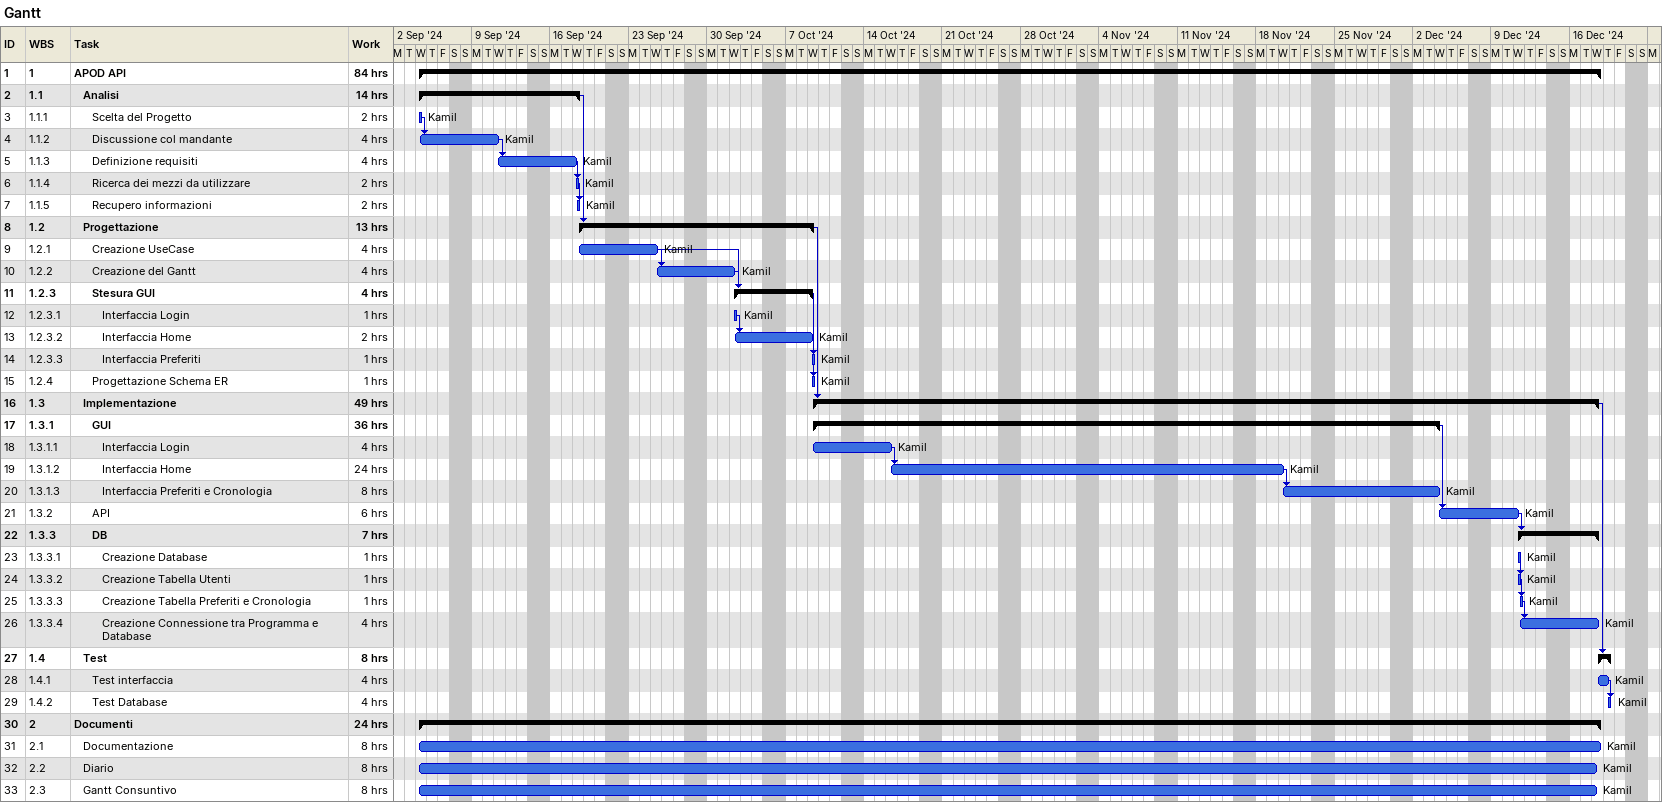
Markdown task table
Gantt

| ID | WBS | Task | Start | Finish | Predecessors | Resources | Work (h) |
|---|---|---|---|---|---|---|---|
| 1 | 1 | **APOD API** | 2024-09-04 | 2024-12-18 |  |  | 84 |
| 2 | 1.1 | **Analisi** | 2024-09-04 | 2024-09-18 |  |  | 14 |
| 3 | 1.1.1 | Scelta del Progetto | 2024-09-04 | 2024-09-04 |  | Kamil | 2 |
| 4 | 1.1.2 | Discussione col mandante | 2024-09-04 | 2024-09-11 | 3 | Kamil | 4 |
| 5 | 1.1.3 | Definizione requisiti | 2024-09-11 | 2024-09-18 | 4 | Kamil | 4 |
| 6 | 1.1.4 | Ricerca dei mezzi da utilizzare | 2024-09-18 | 2024-09-18 | 5 | Kamil | 2 |
| 7 | 1.1.5 | Recupero informazioni | 2024-09-18 | 2024-09-18 | 6 | Kamil | 2 |
| 8 | 1.2 | **Progettazione** | 2024-09-18 | 2024-10-09 | 2 |  | 13 |
| 9 | 1.2.1 | Creazione UseCase | 2024-09-18 | 2024-09-25 |  | Kamil | 4 |
| 10 | 1.2.2 | Creazione del Gantt | 2024-09-25 | 2024-10-02 | 9 | Kamil | 4 |
| 11 | 1.2.3 | **Stesura GUI** | 2024-10-02 | 2024-10-09 | 10, 9 |  | 4 |
| 12 | 1.2.3.1 | Interfaccia Login | 2024-10-02 | 2024-10-02 |  | Kamil | 1 |
| 13 | 1.2.3.2 | Interfaccia Home | 2024-10-02 | 2024-10-09 | 12 | Kamil | 2 |
| 14 | 1.2.3.3 | Interfaccia Preferiti | 2024-10-09 | 2024-10-09 | 13 | Kamil | 1 |
| 15 | 1.2.4 | Progettazione Schema ER | 2024-10-09 | 2024-10-09 | 11 | Kamil | 1 |
| 16 | 1.3 | **Implementazione** | 2024-10-09 | 2024-12-18 | 8 |  | 49 |
| 17 | 1.3.1 | **GUI** | 2024-10-09 | 2024-12-04 |  |  | 36 |
| 18 | 1.3.1.1 | Interfaccia Login | 2024-10-09 | 2024-10-16 |  | Kamil | 4 |
| 19 | 1.3.1.2 | Interfaccia Home | 2024-10-16 | 2024-11-20 | 18 | Kamil | 24 |
| 20 | 1.3.1.3 | Interfaccia Preferiti e Cronologia | 2024-11-20 | 2024-12-04 | 19 | Kamil | 8 |
| 21 | 1.3.2 | API | 2024-12-04 | 2024-12-11 | 17 | Kamil | 6 |
| 22 | 1.3.3 | **DB** | 2024-12-11 | 2024-12-18 | 21 |  | 7 |
| 23 | 1.3.3.1 | Creazione Database | 2024-12-11 | 2024-12-11 |  | Kamil | 1 |
| 24 | 1.3.3.2 | Creazione Tabella Utenti | 2024-12-11 | 2024-12-11 | 23 | Kamil | 1 |
| 25 | 1.3.3.3 | Creazione Tabella Preferiti e Cronologia | 2024-12-11 | 2024-12-11 | 24 | Kamil | 1 |
| 26 | 1.3.3.4 | Creazione Connessione tra Programma e Database | 2024-12-11 | 2024-12-18 | 25 | Kamil | 4 |
| 27 | 1.4 | **Test** | 2024-12-18 | 2024-12-19 | 16 |  | 8 |
| 28 | 1.4.1 | Test interfaccia | 2024-12-18 | 2024-12-19 |  | Kamil | 4 |
| 29 | 1.4.2 | Test Database | 2024-12-19 | 2024-12-19 | 28 | Kamil | 4 |
| 30 | 2 | **Documenti** | 2024-09-04 | 2024-12-18 |  |  | 24 |
| 31 | 2.1 | Documentazione | 2024-09-04 | 2024-12-18 |  | Kamil | 8 |
| 32 | 2.2 | Diario | 2024-09-04 | 2024-12-18 |  | Kamil | 8 |
| 33 | 2.3 | Gantt Consuntivo | 2024-09-04 | 2024-12-18 |  | Kamil | 8 |
